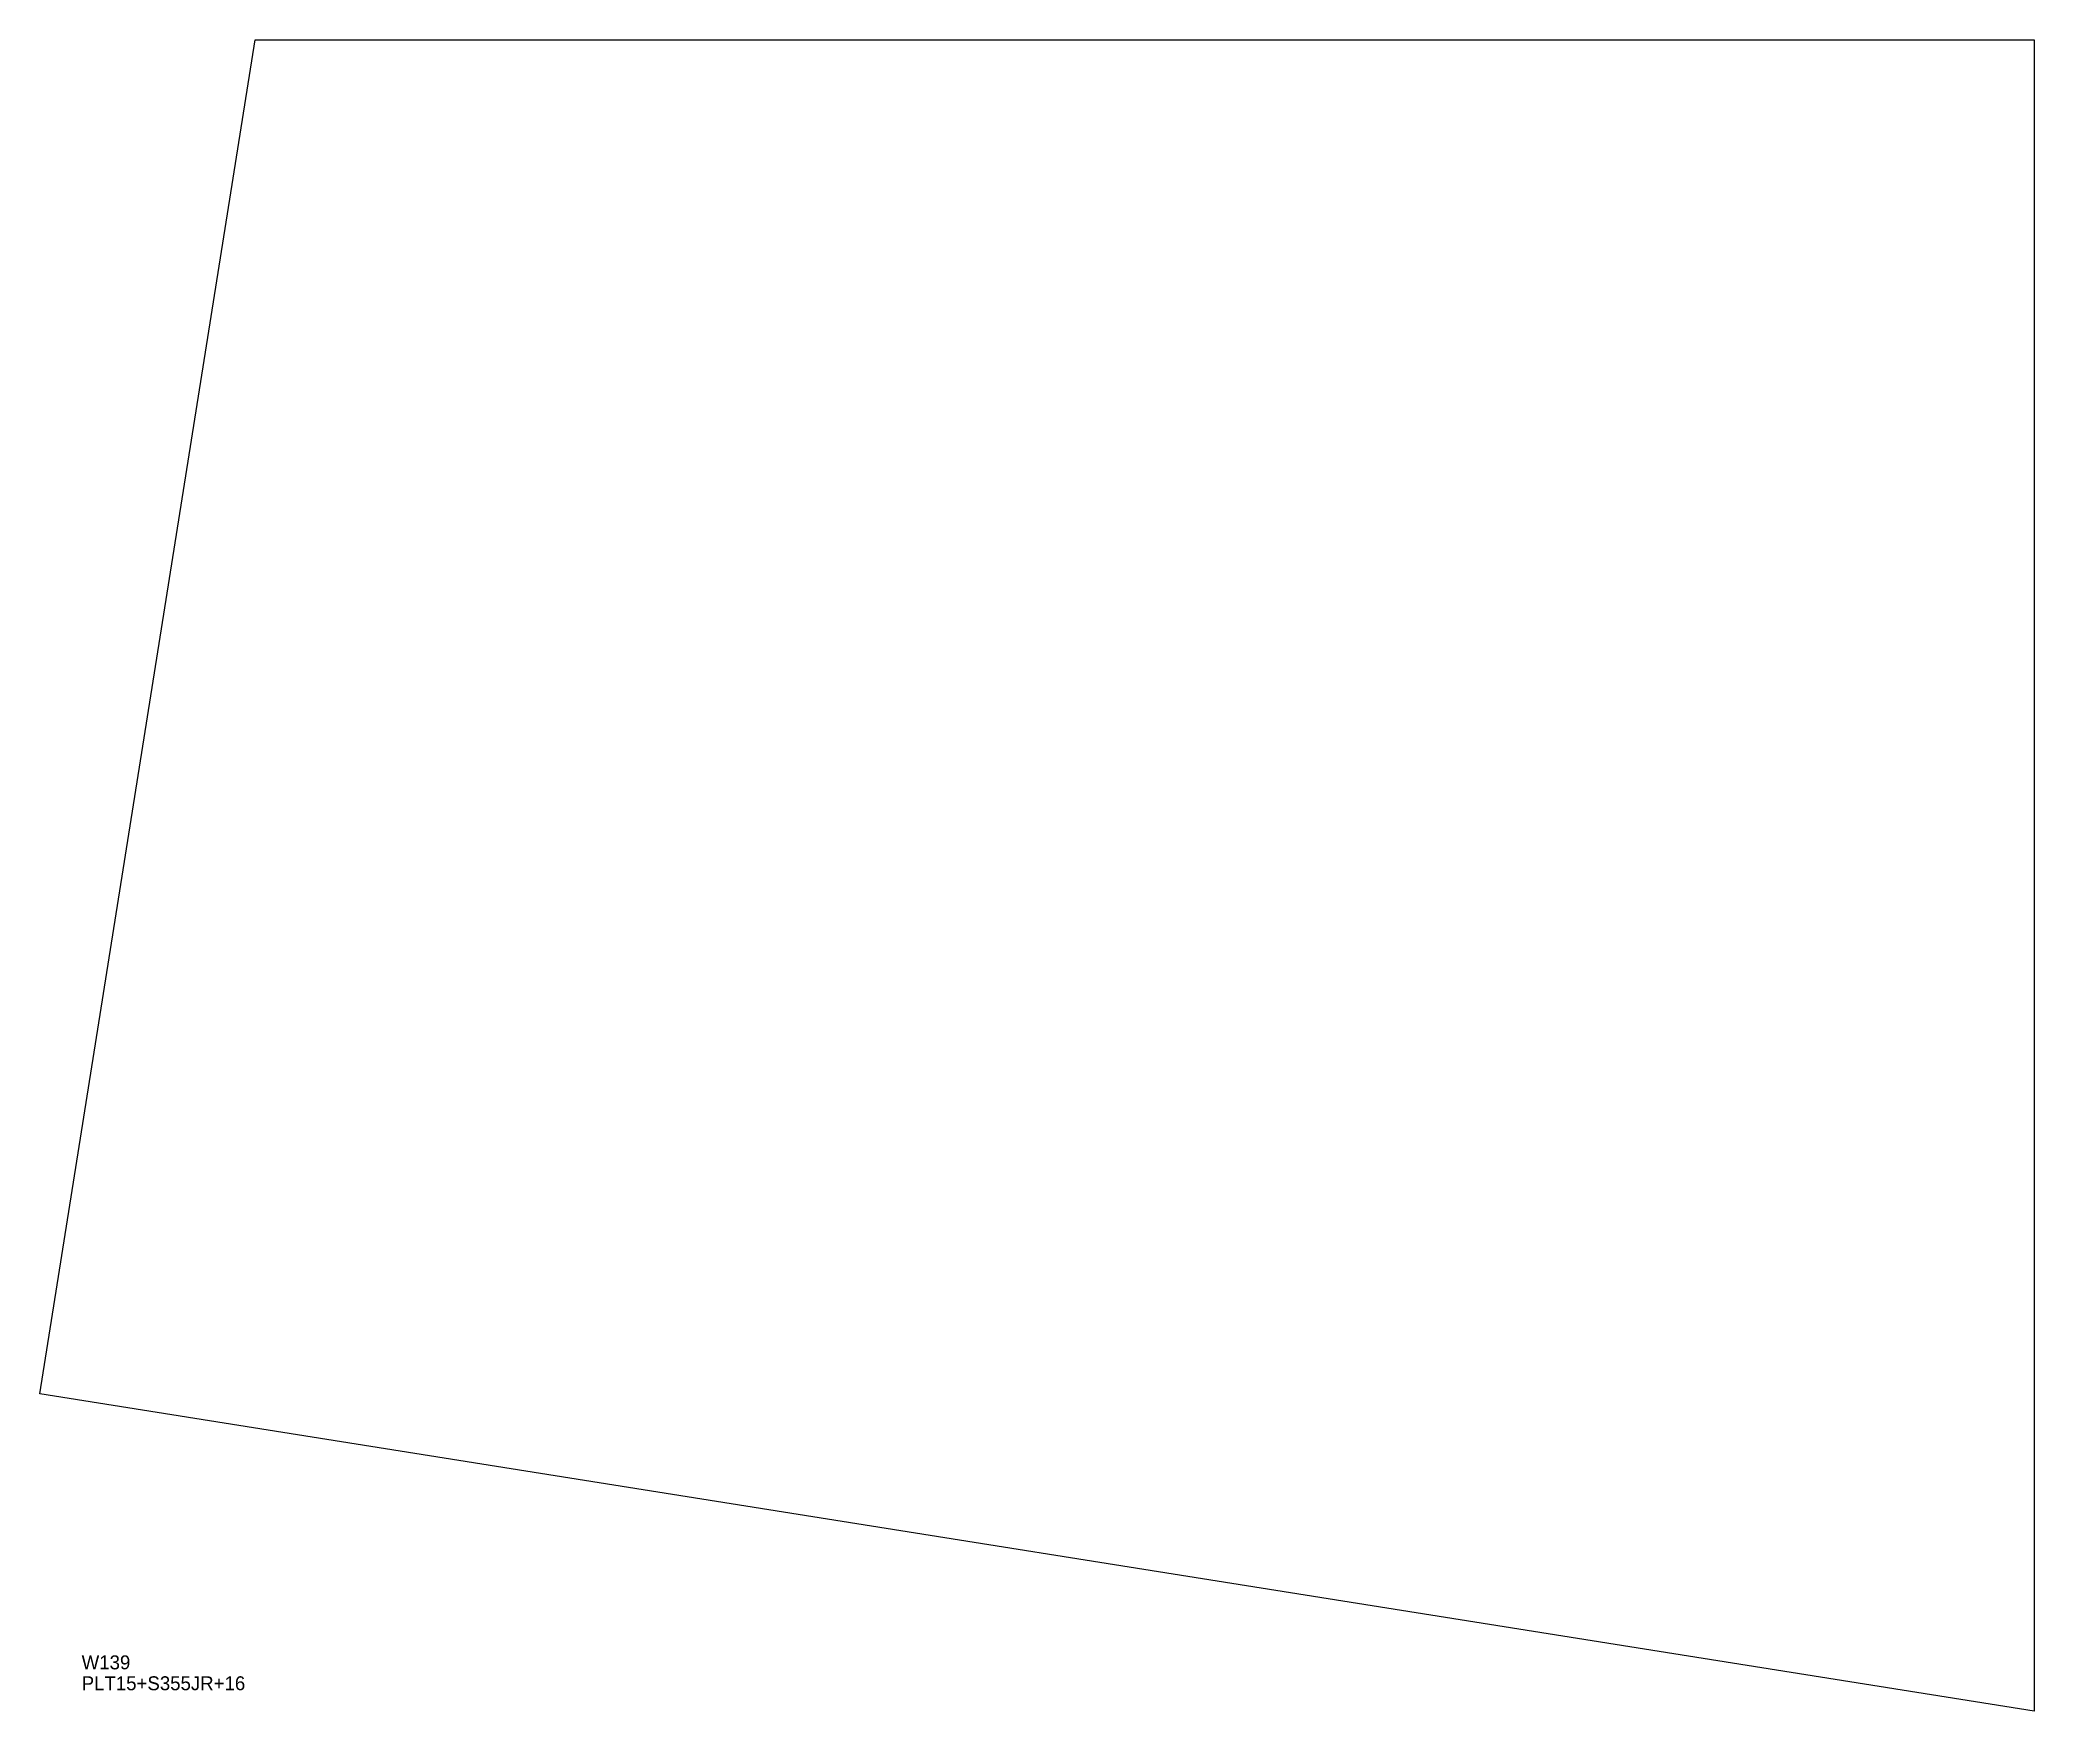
# Model space of a CAD drawing. Extents: x 0 to 1432, y 0 to 1200.
import ezdxf

# ---------------------------------------------------------------- set-up
doc = ezdxf.new("R2010")
doc.units = 0
for name, color, linetype in [('CUT', 7, 'CONTINUOUS'), ('SCRIBE', 3, 'CONTINUOUS'), ('TEXT', 7, 'CONTINUOUS')]:
    doc.layers.add(name, color=color, linetype=linetype)

msp = doc.modelspace()

# ---------------------------------------------------------------- linework, layer by layer
at = {"layer": 'CUT', "color": 7, "linetype": 'CONTINUOUS'}
msp.add_lwpolyline([(0, 227.71), (154.61, 1200), (1432.01, 1200), (1432.01, 0)], close=True, dxfattribs=at)

# ---------------------------------------------------------------- texts
at = {"layer": 'SCRIBE', "color": 3}
msp.add_text('W139', height=10, dxfattribs=at).set_placement((30, 30))
at = {"layer": 'TEXT', "color": 7}
msp.add_text('PLT15+S355JR+16', height=10, dxfattribs=at).set_placement((30, 15))

doc.saveas('drawing.dxf')
